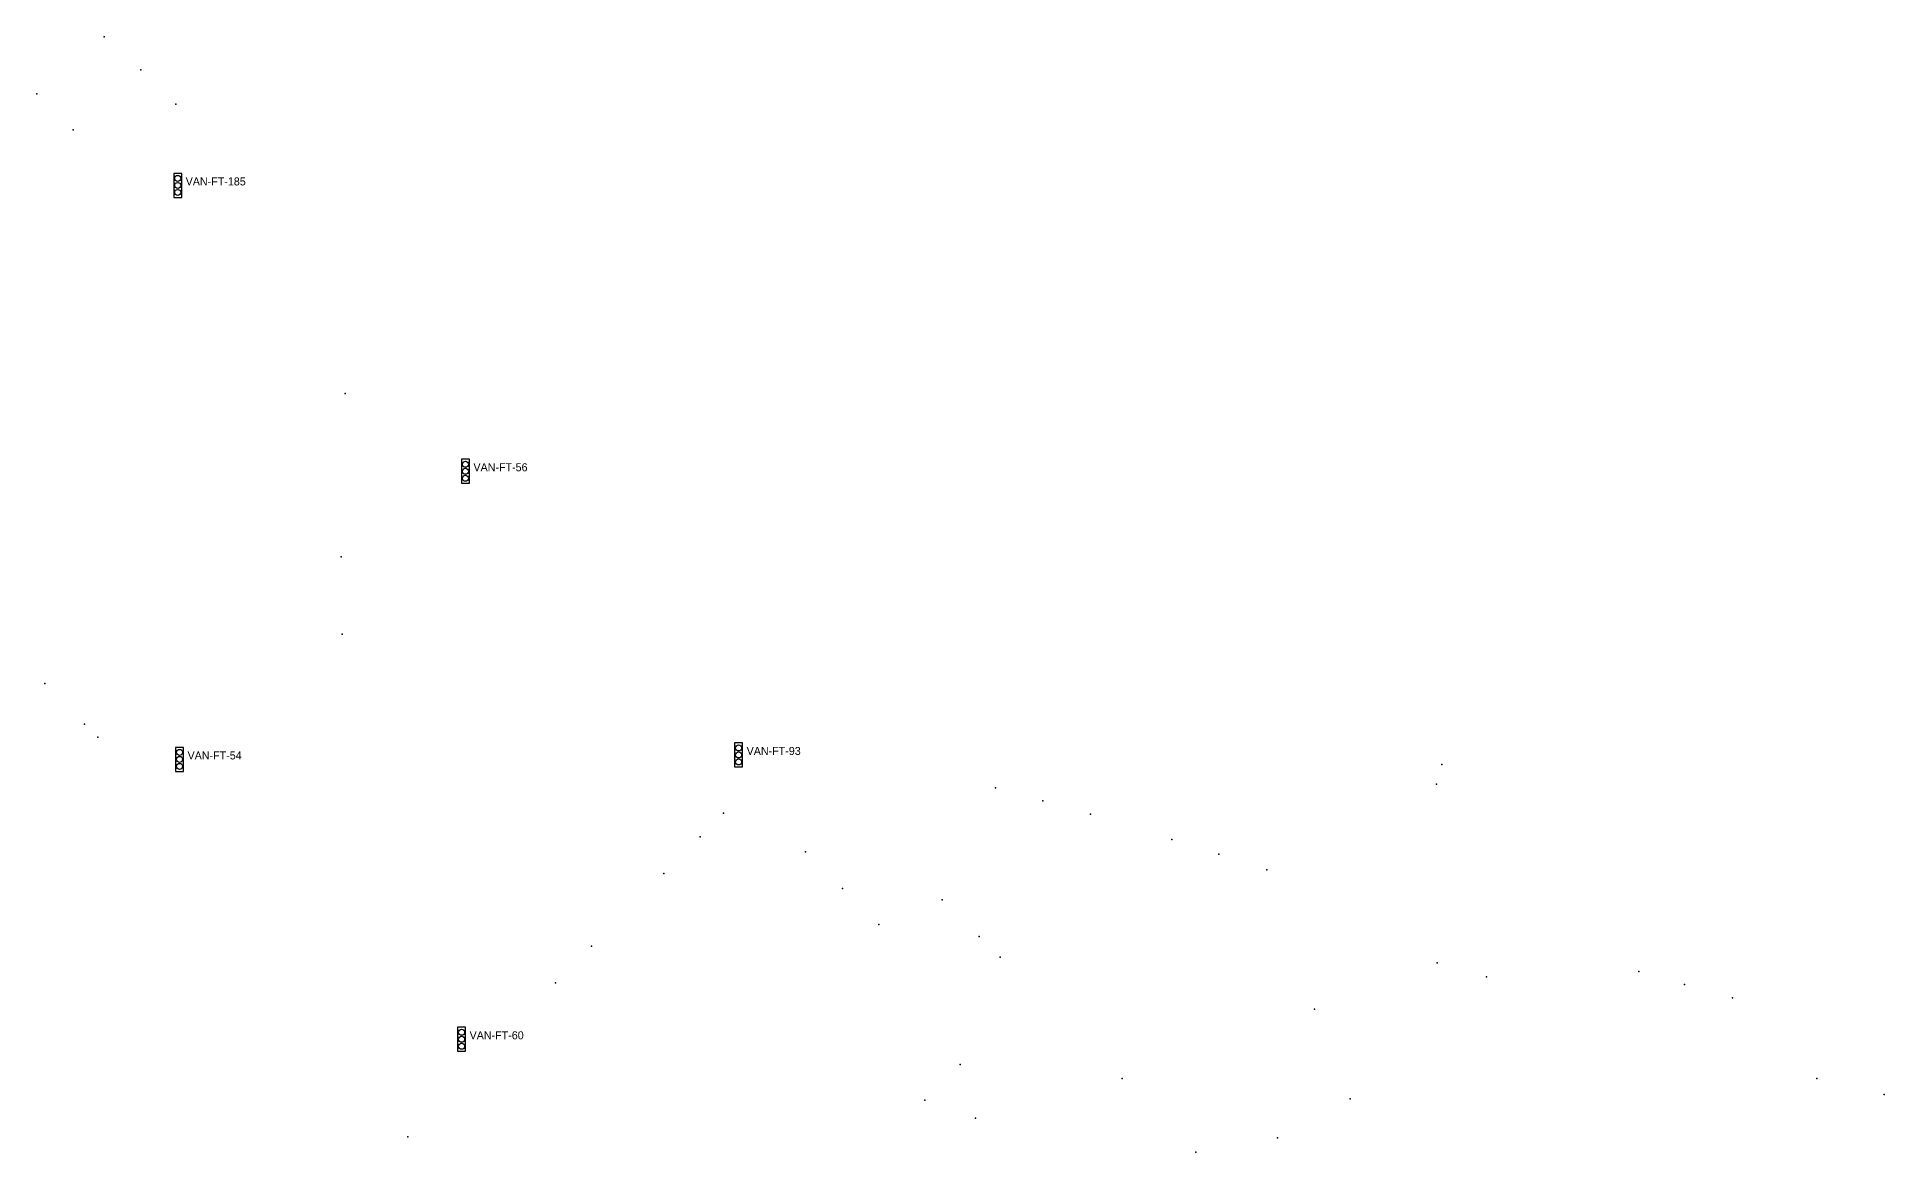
# Model space of a CAD drawing. Header units: inches. Extents: x 486474 to 494239, y 5455982 to 5460069.
# Drawn here: x 491755.5 to 492217.3, y 5459009.5 to 5459288.3 of the extents above; entities that cross this region are included whole.
import ezdxf

# ---------------------------------------------------------------- set-up
doc = ezdxf.new("R2010")
doc.units = ezdxf.units.IN
doc.header["$MEASUREMENT"] = 0
doc.layers.add('Parking Meters', color=10, linetype='Continuous')
doc.layers.add('Traffic Signals', color=10, linetype='Continuous')

msp = doc.modelspace()

# ---------------------------------------------------------------- linework, layer by layer
at = {"layer": 'Parking Meters', "color": 7}
for p in [(491772.35, 5459288.26), (491772.35, 5459288.26), (491781.53, 5459280), (491781.53, 5459280), (491755.54, 5459274.03), (491755.54, 5459274.03), (491790.29, 5459271.43), (491790.29, 5459271.43), (491764.59, 5459265.06), (491764.59, 5459265.06), (491832.6, 5459199.12), (491832.6, 5459199.12), (491831.62, 5459158.27), (491831.62, 5459158.27), (491831.83, 5459138.97), (491831.83, 5459138.97), (491757.51, 5459126.65), (491757.51, 5459126.65), (491767.43, 5459116.46), (491770.78, 5459113.25), (492106.74, 5459106.41), (492106.74, 5459106.41), (491995.19, 5459100.59), (492105.39, 5459101.44), (492105.39, 5459101.44), (491927.15, 5459094.22), (492006.99, 5459097.32), (492006.99, 5459097.32), (492018.93, 5459093.98), (492018.93, 5459093.98), (491921.32, 5459088.33), (491921.32, 5459088.33), (491947.63, 5459084.59), (491947.63, 5459084.59), (492039.2, 5459087.68), (492050.97, 5459083.95), (492050.97, 5459083.95), (491912.21, 5459079.17), (491912.21, 5459079.17), (492062.99, 5459080.05), (492062.99, 5459080.05), (491956.88, 5459075.4), (491956.88, 5459075.4), (491981.79, 5459072.54), (491981.79, 5459072.54), (491965.95, 5459066.43), (491965.95, 5459066.43), (491894.16, 5459060.95), (491894.16, 5459060.95), (491991.05, 5459063.42), (491991.05, 5459063.42), (491996.34, 5459058.21), (492105.52, 5459056.79), (491885.18, 5459051.78), (491885.18, 5459051.78), (492117.91, 5459053.31), (492117.91, 5459053.31), (492155.98, 5459054.61), (492155.98, 5459054.61), (492167.39, 5459051.39), (492167.39, 5459051.39), (492179.4, 5459048.06), (492179.4, 5459048.06), (492074.92, 5459045.26), (492074.92, 5459045.26), (491986.33, 5459031.4), (492026.79, 5459027.86), (492026.79, 5459027.86), (492200.43, 5459027.92), (492217.26, 5459023.9), (492217.26, 5459023.9), (491977.47, 5459022.48), (491977.47, 5459022.48), (492083.82, 5459022.85), (492083.82, 5459022.85), (491990.19, 5459018.02), (491990.19, 5459018.02), (491848.29, 5459013.29), (491848.29, 5459013.29), (492065.65, 5459013.06), (492065.65, 5459013.06), (492045.23, 5459009.51), (492045.23, 5459009.51)]:
    msp.add_point(p, dxfattribs=at)
at = {"layer": 'Traffic Signals', "color": 1}
for points in [[(491789.72, 5459248.14), (491791.72, 5459248.14), (491791.72, 5459254.14), (491789.72, 5459254.14)], [(491861.65, 5459176.69), (491863.65, 5459176.69), (491863.65, 5459182.69), (491861.65, 5459182.69)], [(491929.94, 5459105.78), (491931.94, 5459105.78), (491931.94, 5459111.78), (491929.94, 5459111.78)], [(491790.19, 5459104.66), (491792.19, 5459104.66), (491792.19, 5459110.66), (491790.19, 5459110.66)], [(491860.69, 5459034.7), (491862.69, 5459034.7), (491862.69, 5459040.7), (491860.69, 5459040.7)]]:
    msp.add_lwpolyline(points, close=True, dxfattribs=at)
for centre in [(491790.72, 5459252.89), (491790.72, 5459251.14), (491790.72, 5459249.39), (491862.65, 5459181.44), (491862.65, 5459179.69), (491862.65, 5459177.94), (491930.94, 5459110.53), (491791.19, 5459109.41), (491791.19, 5459107.66), (491791.19, 5459105.91), (491930.94, 5459108.78), (491930.94, 5459107.03), (491861.69, 5459039.45), (491861.69, 5459037.7), (491861.69, 5459035.95)]:
    msp.add_circle(centre, 0.75, dxfattribs=at)

# ---------------------------------------------------------------- texts
for s, p in [('VAN-FT-185', (491792.72, 5459251.14)), ('VAN-FT-56', (491864.65, 5459179.69)), ('VAN-FT-54', (491793.19, 5459107.66)), ('VAN-FT-93', (491932.94, 5459108.78)), ('VAN-FT-60', (491863.69, 5459037.7))]:
    msp.add_text(s, height=2, dxfattribs=at).set_placement(p)

doc.saveas('drawing.dxf')
